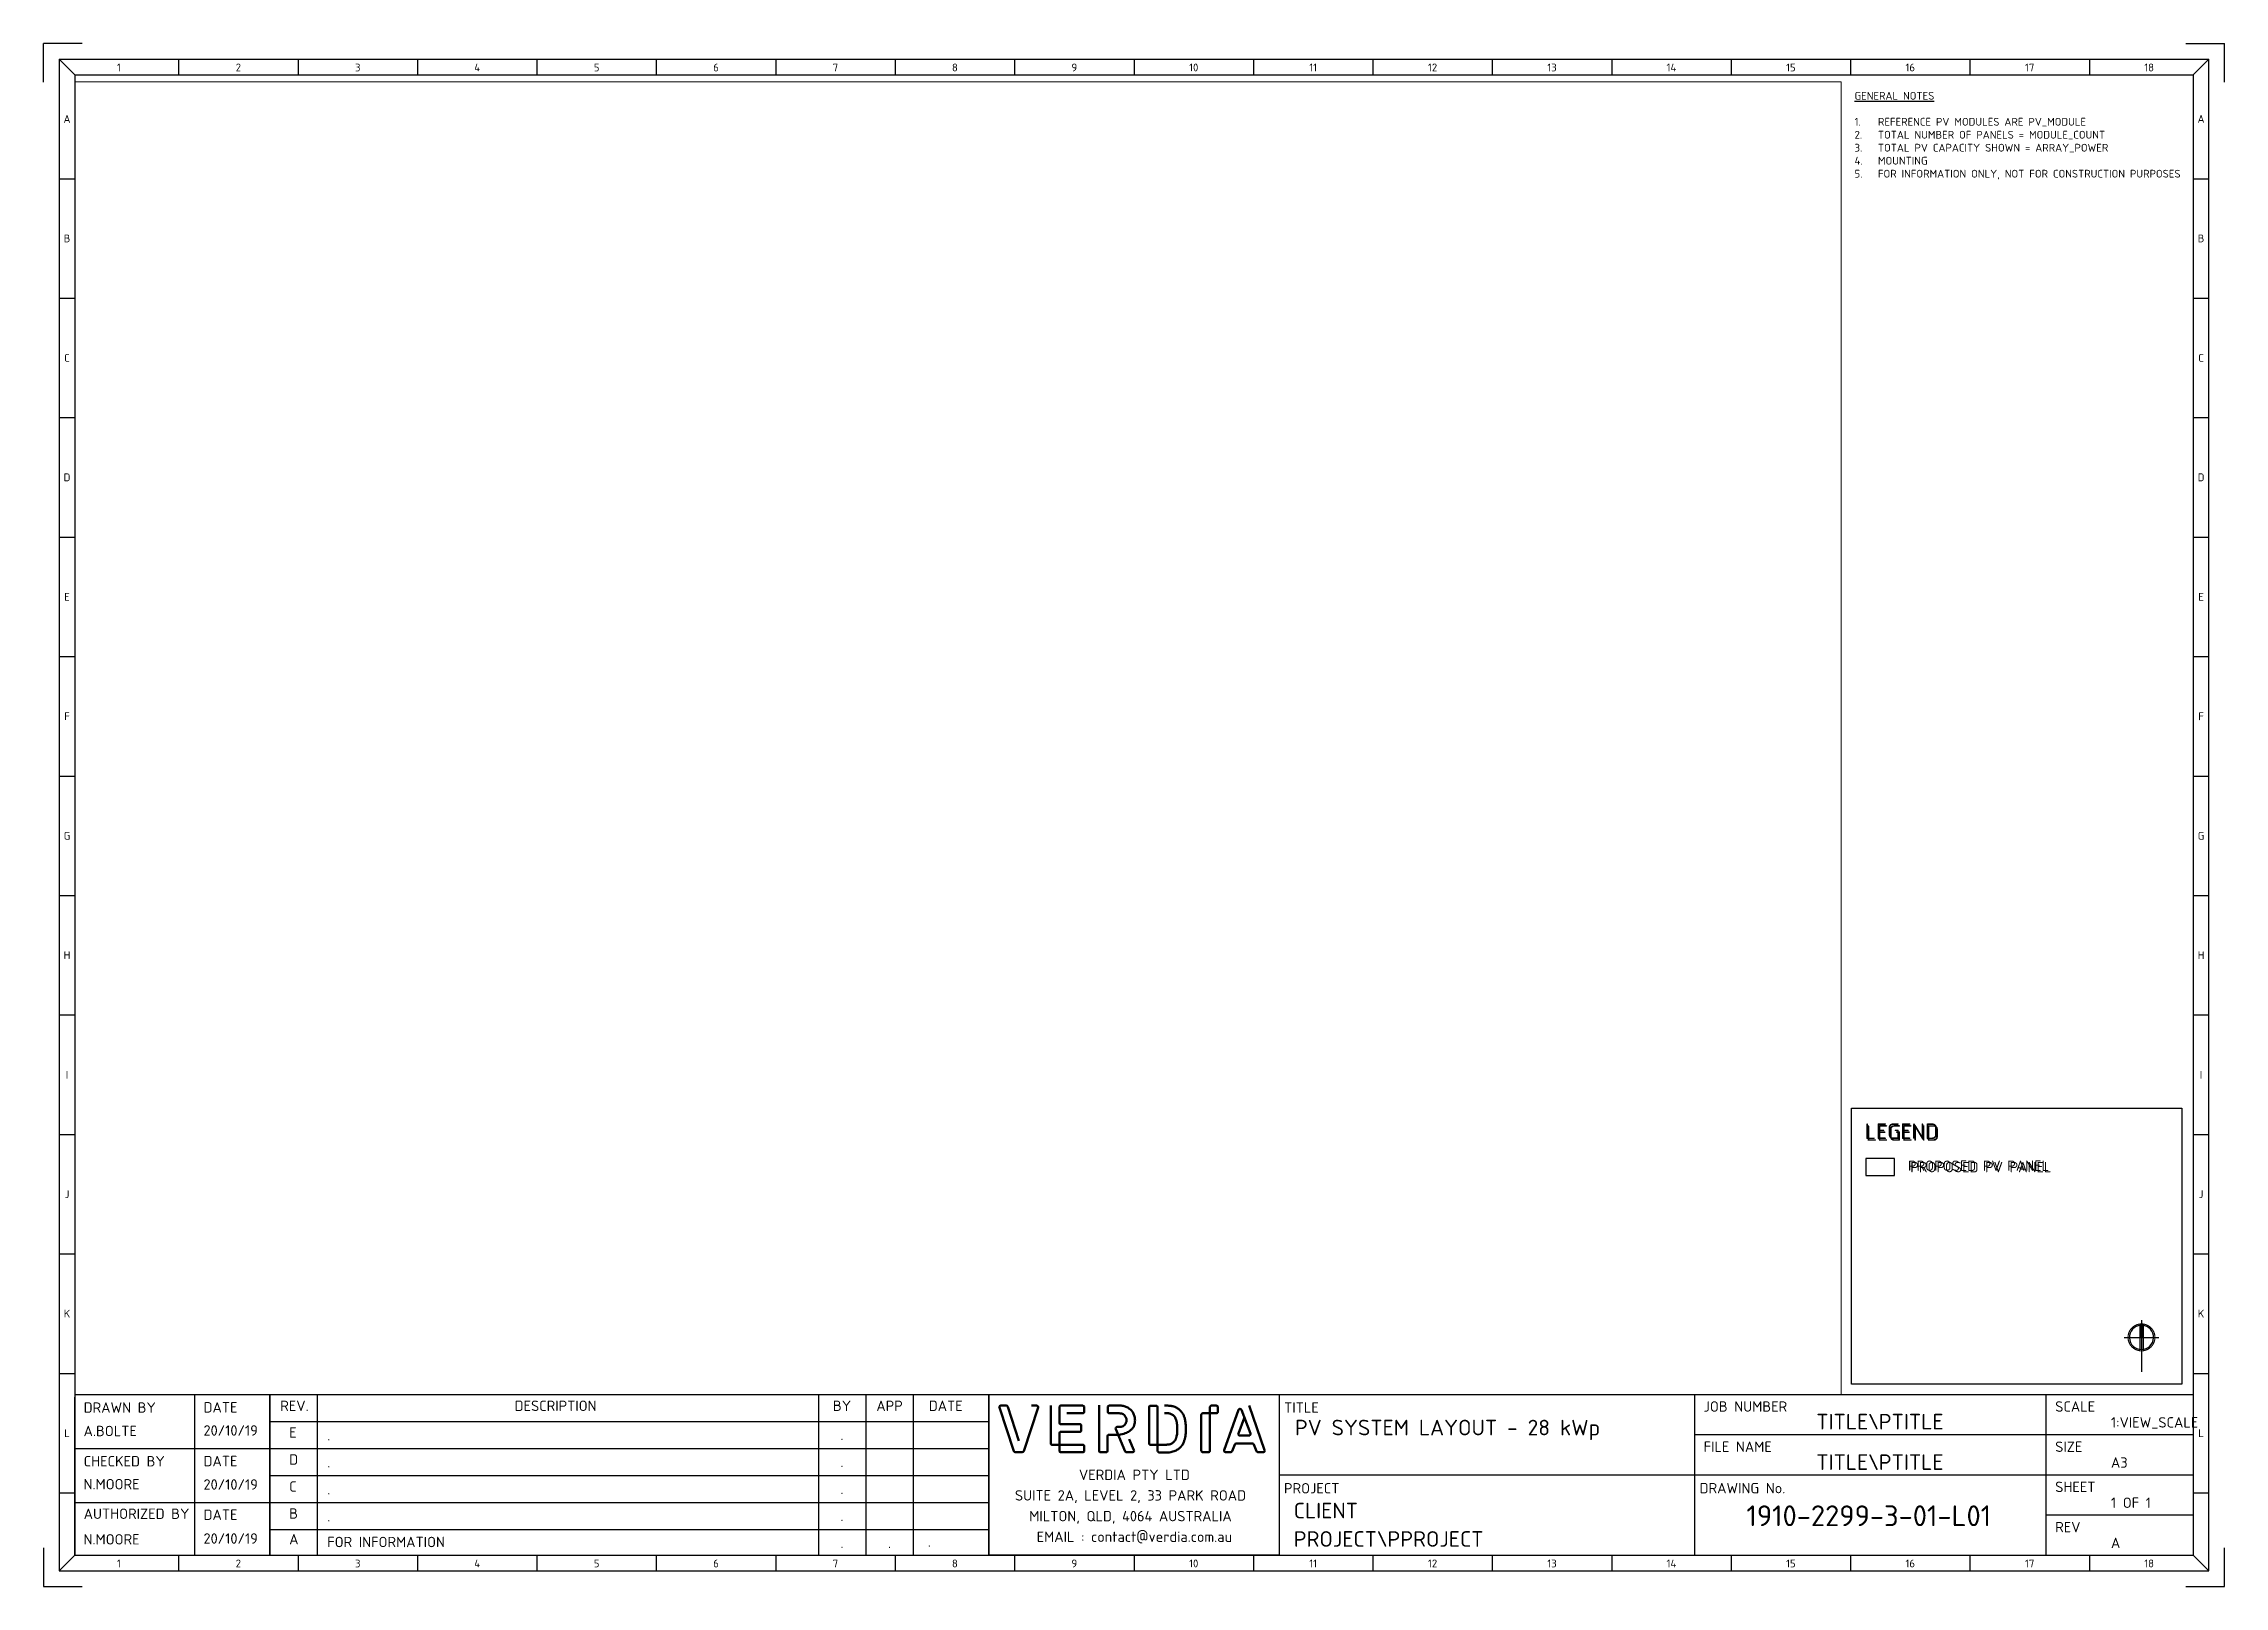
# Paper-space layout 'PV LAYOUT' of a CAD drawing. Extents: x -1 to 419, y -1 to 296.
import ezdxf
from ezdxf.enums import TextEntityAlignment as Align

# ---------------------------------------------------------------- set-up
doc = ezdxf.new("R2010")
doc.units = 0
doc.header["$MEASUREMENT"] = 0
for name, color, linetype in [('10 Hidden Elements', 250, 'Continuous'), ('NORTH ARROW', 250, 'Continuous'), ('PANELS', 5, 'Continuous'), ('TITLEBLK', 7, 'Continuous'), ('TITLETXT', 7, 'Continuous')]:
    doc.layers.add(name, color=color, linetype=linetype)
doc.layers.add('LO_VIEWPORT', color=6, linetype='Continuous', plot=False)
doc.styles.get("Standard").update_dxf_attribs({"font": 'simplex.shx'})
doc.styles.add('VERDIA', font='isocpeur.ttf')

# ---------------------------------------------------------------- blocks, each defined once
blk = doc.blocks.new('VERDIA TITLE BLOCK A3E')
for points in [[(6, 36.94), (90.85, 36.94)], [(29.11, 6), (29.11, 36.94)], [(43.59, 36.94), (43.59, 6)], [(149.22, 36.94), (149.22, 6)], [(158.38, 36.94), (158.38, 6)], [(182.02, 36.94), (182.02, 6)], [(317.99, 21.47), (385.7, 21.47)]]:
    blk.add_lwpolyline(points)
blk.add_lwpolyline([(182.02, 36.94), (237.98, 36.94), (237.98, 6), (182.02, 6)], close=True)
at = {"lineweight": 50}
for points in [[(187.8, 28), (185.68, 34.59, 0.322159), (185.39, 34.8), (184.36, 34.81, 0.514461), (184.07, 34.42), (186.83, 26.03, 0.323872), (187.11, 25.82), (188.49, 25.82, 0.324539), (188.78, 26.03), (191.51, 34.4, 0.509959), (191.22, 34.79), (190.23, 34.79)], [(193.98, 34.84), (193.98, 27.55, 0.414214), (194.28, 27.25), (200.1, 27.25, -0.414214), (200.4, 26.95), (200.4, 26.1, -0.414214), (200.1, 25.8), (195.93, 25.8, -0.414214), (195.63, 26.1), (195.63, 29.45, -0.414214), (195.93, 29.75), (199.52, 29.75, 0.414214), (199.82, 30.05), (199.82, 30.93, 0.414214), (199.52, 31.23), (195.92, 31.23, -0.414214), (195.62, 31.53), (195.62, 34.49, -0.414214), (195.92, 34.79), (200.11, 34.79, -0.414214), (200.41, 34.49), (200.41, 33.63, -0.414214), (200.11, 33.33), (197.09, 33.33)], [(203.26, 34.85), (203.26, 26.11, 0.414214), (203.56, 25.81), (204.6, 25.81, 0.414214), (204.9, 26.11), (204.9, 28.89, -0.414214), (205.2, 29.19), (207.02, 29.19)], [(207.14, 34.8), (205.25, 34.8, 0.414214), (204.95, 34.5), (204.95, 33.62, 0.414214), (205.25, 33.32), (206.85, 33.32)], [(216.76, 25.79), (214.84, 25.79, -0.414214), (214.54, 26.09), (214.54, 34.46, 0.414214), (214.24, 34.76), (213.19, 34.76, 0.414214), (212.89, 34.46), (212.89, 27.55, 0.414051), (213.19, 27.25), (215.96, 27.25)], [(231.22, 32.36), (230.1, 29.42, 0.524807), (230.38, 29.01), (232.14, 29.01, 0.526546), (232.42, 29.42), (230.67, 33.99, 0.696713), (230.11, 33.99), (227.35, 26.23, 0.518217), (227.63, 25.83), (228.63, 25.83, 0.311586), (228.91, 26.03), (229.39, 27.29, -0.310127), (229.67, 27.49), (232.81, 27.5, -0.317316), (233.1, 27.3), (233.56, 26.01, 0.317036), (233.85, 25.81), (234.88, 25.81, 0.514858), (235.16, 26.21), (232.17, 34.83)], [(207.27, 30.68), (206.76, 30.68, 0.538684), (206.48, 30.26), (208.32, 25.98, 0.299812), (208.59, 25.8), (209.71, 25.8, 0.540704), (209.98, 26.22), (209.06, 28.34)]]:
    blk.add_lwpolyline(points, format="xyb", dxfattribs=at)
blk.add_lwpolyline([(222.96, 33.02), (222.96, 26.12, 0.414214), (223.26, 25.82), (224.32, 25.82, 0.414214), (224.62, 26.12), (224.62, 34.5, -0.414214), (224.92, 34.8), (225.84, 34.8, -0.414214), (226.14, 34.5), (226.14, 33.62, -0.414214), (225.84, 33.32), (223.26, 33.32, 0.414214)], format="xyb", close=True, dxfattribs=at)
for points in [[(207.02, 29.19), (207.5, 29.23), (208.37, 29.45), (209.18, 29.85), (209.67, 30.35), (209.97, 30.77), (210.1, 31.26), (210.21, 31.75), (210.17, 32.49), (209.92, 33.26), (209.62, 33.78), (208.98, 34.33), (208.64, 34.52), (207.97, 34.74), (207.39, 34.81), (207.14, 34.8)], [(216.76, 25.79), (217.03, 25.81), (217.26, 25.88), (217.73, 25.99), (218.09, 26.16), (218.44, 26.35), (218.68, 26.54), (218.92, 26.76), (219.11, 26.95), (219.3, 27.19), (219.44, 27.45), (219.6, 27.82), (219.68, 28.05), (219.76, 28.31), (219.82, 28.58), (219.89, 28.92), (219.94, 29.18), (219.97, 29.68), (219.97, 30.04), (219.96, 30.34), (219.96, 30.85), (219.94, 31.3), (219.91, 31.59), (219.85, 32.03), (219.77, 32.34), (219.68, 32.61), (219.57, 32.91), (219.45, 33.15), (219.31, 33.35), (219.13, 33.61), (219.01, 33.76), (218.9, 33.87), (218.68, 34.06), (218.41, 34.25), (218.1, 34.44), (217.88, 34.53), (217.47, 34.67), (217.15, 34.74), (216.75, 34.79), (216.24, 34.8), (215.9, 34.81), (215.9, 34.81)], [(207.27, 30.68), (207.62, 30.69), (208.12, 30.98), (208.38, 31.26), (208.52, 31.66), (208.56, 31.87), (208.53, 32.31), (208.48, 32.46), (208.26, 32.86), (207.89, 33.16), (207.65, 33.27), (207.31, 33.32), (206.85, 33.32)], [(215.96, 27.25), (216.2, 27.25), (216.39, 27.28), (216.69, 27.31), (216.83, 27.33), (216.98, 27.37), (217.28, 27.49), (217.44, 27.6), (217.61, 27.73), (217.77, 27.9), (217.87, 28.03), (218.04, 28.3), (218.13, 28.57), (218.16, 28.68), (218.26, 29.11), (218.3, 29.48), (218.32, 29.72), (218.33, 30), (218.33, 30.27), (218.32, 30.5), (218.3, 31.05), (218.27, 31.3), (218.24, 31.64), (218.19, 31.83), (218.07, 32.19), (217.95, 32.48), (217.73, 32.76), (217.59, 32.89), (217.45, 33.01), (217.18, 33.15), (216.89, 33.28), (216.67, 33.33), (216.46, 33.34), (216.3, 33.34), (216.1, 33.34), (215.96, 33.34), (215.87, 33.34)]]:
    blk.add_open_spline(points, degree=3, dxfattribs=at)
at = {"layer": 'TITLEBLK'}
for p, q in [((0, 289.57), (0, 297)), ((7.43, 297), (0, 297)), ((412.57, 297), (420, 297)), ((420, 289.57), (420, 297)), ((3, 294), (417, 294)), ((3, 294), (3, 3)), ((3, 294), (6, 291)), ((26, 294), (26, 291)), ((49, 294), (49, 291)), ((72, 294), (72, 291)), ((95, 294), (95, 291)), ((118, 294), (118, 291)), ((141, 294), (141, 291)), ((164, 294), (164, 291)), ((187, 294), (187, 291)), ((210, 294), (210, 291)), ((233, 294), (233, 291)), ((256, 294), (256, 291)), ((279, 294), (279, 291)), ((302, 294), (302, 291)), ((325, 294), (325, 291)), ((348, 294), (348, 291)), ((371, 294), (371, 291)), ((394, 294), (394, 291)), ((414, 291), (414, 6)), ((3, 271), (6, 271)), ((414, 271), (417, 271)), ((3, 248), (6, 248)), ((414, 248), (417, 248)), ((3, 225), (6, 225)), ((414, 225), (417, 225)), ((3, 202), (6, 202)), ((414, 202), (417, 202)), ((3, 179), (6, 179)), ((414, 179), (417, 179)), ((3, 156), (6, 156)), ((414, 156), (417, 156)), ((3, 133), (6, 133)), ((414, 133), (417, 133)), ((3, 110), (6, 110)), ((414, 110), (417, 110)), ((3, 87), (6, 87)), ((414, 87), (417, 87)), ((3, 64), (6, 64)), ((414, 64), (417, 64)), ((3, 41), (6, 41)), ((414, 41), (417, 41)), ((6, 6), (6, 36.43)), ((43.59, 6), (43.59, 36.94)), ((52.75, 6), (52.75, 36.94)), ((90.85, 36.94), (414, 36.94)), ((167.54, 6), (167.54, 36.94)), ((182.02, 6), (182.02, 36.94)), ((317.99, 6), (317.99, 36.94)), ((385.7, 6), (385.7, 36.94)), ((43.59, 31.74), (182.02, 31.74)), ((6, 26.54), (43.59, 26.54)), ((43.59, 26.54), (182.02, 26.54)), ((317.99, 29.21), (414, 29.21)), ((43.59, 21.34), (182.02, 21.34)), ((237.98, 21.47), (405.48, 21.47)), ((385.7, 21.47), (414, 21.47)), ((3, 18), (6, 18)), ((414, 18), (417, 18)), ((6, 16.14), (43.59, 16.14)), ((43.59, 16.14), (182.02, 16.14)), ((385.7, 13.74), (414, 13.74)), ((43.59, 10.94), (182.02, 10.94)), ((0, 7.43), (0, 0)), ((3, 3), (6, 6)), ((6, 6), (414, 6)), ((6, 6), (414, 6)), ((6, 6), (43.73, 6)), ((26, 6), (26, 3)), ((49, 6), (49, 3)), ((72, 6), (72, 3)), ((95, 6), (95, 3)), ((118, 6), (118, 3)), ((141, 6), (141, 3)), ((164, 6), (164, 3)), ((187, 6), (187, 3)), ((210, 6), (210, 3)), ((233, 6), (233, 3)), ((256, 6), (256, 3)), ((279, 6), (279, 3)), ((302, 6), (302, 3)), ((325, 6), (325, 3)), ((348, 6), (348, 3)), ((371, 6), (371, 3)), ((394, 6), (394, 3)), ((420, 0), (420, 7.43)), ((0, 0), (7.43, 0)), ((412.57, 0), (420, 0))]:
    blk.add_line(p, q, dxfattribs=at)
for points in [[(6, 291), (6, 6)], [(6, 291), (414, 291)], [(414, 291), (417, 294)], [(417, 3), (417, 294)], [(414, 6), (417, 3)], [(3, 3), (417, 3)]]:
    blk.add_lwpolyline(points, dxfattribs=at)
at = {"style": 'VERDIA'}
blk.add_text('VERDIA PTY LTD', height=2, dxfattribs=at).set_placement((210.07, 21.48), align=Align.MIDDLE)
for s, p in [('SUITE 2A, LEVEL 2, 33 PARK ROAD', (209.32, 16.51)), ('MILTON, QLD, 4064 AUSTRALIA', (209.32, 12.52)), ('EMAIL : contact@verdia.com.au', (210.07, 8.55))]:
    blk.add_text(s, height=2, dxfattribs=at).set_placement(p, align=Align.CENTER)
for tag, p in [('TITLE', (240.98, 29.07)), ('PROJECT', (240.76, 13.09)), ('ADDRESS', (240.76, 7.62))]:
    blk.add_attdef(tag, p, '', height=3, dxfattribs=at)
for tag, height, p in [('JOB', 3, (353.65, 30.21)), ('DXF', 3, (353.65, 22.41)), ('DRAWING', 4, (351.51, 11.59))]:
    blk.add_attdef(tag, text='', height=height, dxfattribs=at).set_placement(p, align=Align.CENTER)
at = {"layer": 'TITLEBLK', "style": 'VERDIA'}
for s, p in [('1', (14.5, 292.41)), ('2', (37.5, 292.41)), ('3', (60.5, 292.41)), ('4', (83.5, 292.41)), ('5', (106.5, 292.41)), ('6', (129.5, 292.41)), ('7', (152.5, 292.41)), ('8', (175.5, 292.41)), ('9', (198.5, 292.41)), ('10', (221.5, 292.41)), ('11', (244.5, 292.41)), ('12', (267.5, 292.41)), ('13', (290.5, 292.41)), ('14', (313.5, 292.41)), ('15', (336.5, 292.41)), ('16', (359.5, 292.41)), ('17', (382.5, 292.41)), ('18', (405.5, 292.41)), ('A', (4.5, 282.5)), ('A', (415.5, 282.5)), ('B', (4.5, 259.5)), ('B', (415.5, 259.5)), ('C', (4.5, 236.5)), ('C', (415.5, 236.5)), ('D', (4.5, 213.5)), ('D', (415.5, 213.5)), ('E', (4.5, 190.5)), ('E', (415.5, 190.5)), ('F', (4.5, 167.5)), ('F', (415.5, 167.5)), ('G', (4.5, 144.5)), ('G', (415.5, 144.5)), ('H', (4.5, 121.5)), ('H', (415.5, 121.5)), ('I', (4.5, 98.5)), ('I', (415.5, 98.5)), ('J', (4.5, 75.5)), ('J', (415.5, 75.5)), ('K', (4.5, 52.5)), ('K', (415.5, 52.5)), ('L', (4.5, 29.5)), ('L', (415.5, 29.5)), ('1', (14.5, 4.41)), ('2', (37.5, 4.41)), ('3', (60.5, 4.41)), ('4', (83.5, 4.41)), ('5', (106.5, 4.41)), ('6', (129.5, 4.41)), ('7', (152.5, 4.41)), ('8', (175.5, 4.41)), ('9', (198.5, 4.41)), ('10', (221.5, 4.41)), ('11', (244.5, 4.41)), ('12', (267.5, 4.41)), ('13', (290.5, 4.41)), ('14', (313.5, 4.41)), ('15', (336.5, 4.41)), ('16', (359.5, 4.41)), ('17', (382.5, 4.41)), ('18', (405.5, 4.41))]:
    blk.add_text(s, height=1.5, dxfattribs=at).set_placement(p, align=Align.MIDDLE)
for s, p in [('DRAWN BY', (7.71, 33.42)), ('DATE', (30.8, 33.46)), ('REV.', (45.57, 33.76)), ('DATE', (170.47, 33.76)), ('TITLE', (238.91, 33.42)), ('JOB NUMBER', (319.7, 33.62)), ('SCALE', (387.41, 33.62)), ('FILE NAME', (319.7, 25.88)), ('SIZE', (387.41, 25.88)), ('CHECKED BY', (7.71, 23.08)), ('DATE', (30.8, 23.12)), ('PROJECT ', (238.88, 17.88)), ('DRAWING No.', (318.93, 17.91)), ('SHEET', (387.41, 18.15)), ('AUTHORIZED BY', (7.71, 12.98)), ('DATE', (30.8, 12.79)), ('REV', (387.41, 10.41))]:
    blk.add_text(s, height=2, dxfattribs=at).set_placement(p)
for s, p in [('DESCRIPTION', (98.6, 33.76)), ('BY', (153.76, 33.76)), ('APP', (162.92, 33.76))]:
    blk.add_text(s, height=2, dxfattribs=at).set_placement(p, align=Align.CENTER)
at = {"layer": 'TITLETXT', "style": 'VERDIA'}
for tag, p in [('CADMAN', (7.69, 28.91)), ('DBY_DATE', (30.79, 29.01)), ('E', (47.29, 28.62)), ('E_DES', (54.62, 28.08)), ('SCALE', (398.15, 30.57)), ('D', (47.29, 23.42)), ('D_DES', (54.62, 22.88)), ('SIZE', (398.15, 22.84)), ('ENGINEER', (7.69, 18.67)), ('CBY_DATE', (30.79, 18.61)), ('C', (47.29, 18.22)), ('C_DES', (54.62, 17.68)), ('SHEET', (398.15, 15.1)), ('B', (47.29, 13.02)), ('B_DES', (54.62, 12.48)), ('SUPERVISOR', (7.69, 8.05)), ('ABY_DATE', (30.79, 8.21)), ('z', (47.29, 8.08)), ('A_DES', (54.62, 7.54)), ('A', (170.28, 7.61)), ('REV', (398.15, 7.37))]:
    blk.add_attdef(tag, p, '', height=2, dxfattribs=at)
for tag, p in [('EBY', (153.76, 28.15)), ('DBY', (153.76, 22.95)), ('CBY', (153.76, 17.75)), ('BBY', (153.76, 12.55)), ('ABY', (153.76, 7.35)), ('AAPP', (162.92, 7.35))]:
    blk.add_attdef(tag, text='', height=2, dxfattribs=at).set_placement(p, align=Align.CENTER)
blk = doc.blocks.new('Ceco.NET-Symbols-North-Arrows-Tm-2')
at = {"layer": 'NORTH ARROW'}
for p, q in [((-0.032, 0.923), (-0.032, 0.437)), ((-0.016, 0.914), (-0.016, 0.666)), ((0, 1), (0, 0)), ((0.016, 0.914), (0.016, 0.666)), ((0.032, 0.923), (0.032, 0.437)), ((-0.331, 0.666), (0.331, 0.666))]:
    blk.add_line(p, q, dxfattribs=at)
at = {"layer": 'NORTH ARROW', "const_width": 0.0221}
blk.add_lwpolyline([(-0.259, 0.666, 1), (0.259, 0.666, 1)], format="xyb", close=True, dxfattribs=at)
at = {"layer": 'NORTH ARROW'}
blk.add_arc((0, 0.666), 0.232, 94.0608, 85.9392, dxfattribs=at)
blk.add_solid([(-0.016, 0.666), (0.016, 0.666), (-0.016, 0.914), (0.016, 0.914)], dxfattribs=at)
blk = doc.blocks.new('1650x991L')
blk.add_lwpolyline([(0, 0), (1650, 0), (1650, 991), (0, 991), (0, 0)])

psp = doc.layouts.new('PV LAYOUT')

# ---------------------------------------------------------------- linework, layer by layer
at = {"layer": '10 Hidden Elements'}
psp.add_lwpolyline([(411.04, 38.15), (347.39, 38.15), (347.39, 91.25), (411.04, 91.25)], close=True, dxfattribs=at)

# ---------------------------------------------------------------- block references
psp.add_blockref('VERDIA TITLE BLOCK A3E', (-0.79, -0.79)).add_auto_attribs({'z': 'A', 'B': 'B', 'C': 'C', 'D': 'D', 'E': 'E', 'A_DES': 'FOR INFORMATION', 'B_DES': '.', 'C_DES': '.', 'D_DES': '.', 'E_DES': '.', 'A': '.', 'CADMAN': 'A.BOLTE', 'ENGINEER': 'N.MOORE', 'SUPERVISOR': 'N.MOORE', 'SIZE': 'A3', 'SHEET': '1 OF 1', 'REV': 'A', 'TITLE': 'PV SYSTEM LAYOUT - 28 kWp', 'PROJECT': 'CLIENT', 'EBY': '.', 'DBY': '.', 'CBY': '.', 'BBY': '.', 'ABY': '.', 'AAPP': '.', 'CBY_DATE': '20/10/19', 'DBY_DATE': '20/10/19', 'ABY_DATE': '20/10/19', 'SCALE': '1:VIEW_SCALE', 'JOB': 'TITLE\\PTITLE', 'DXF': 'TITLE\\PTITLE', 'ADDRESS': 'PROJECT\\PPROJECT', 'DRAWING': '1910-2299-3-01-L01'})
at = {"layer": 'NORTH ARROW', "xscale": 10, "yscale": 10, "zscale": 10}
psp.add_blockref('Ceco.NET-Symbols-North-Arrows-Tm-2', (403.24, 40.48), dxfattribs=at)
at = {"layer": 'PANELS', "color": 5, "xscale": 0.00333, "yscale": 0.00333, "zscale": 0.00333}
psp.add_blockref('1650x991L', (350.17, 78.29), dxfattribs=at)

# ---------------------------------------------------------------- texts
at = {"style": 'VERDIA'}
for s, height, p in [('LEGEND', 3, (349.93, 85.33)), ('LEGEND', 3, (350.17, 84.99)), ('PROPOSED PV PANEL', 2, (358.27, 79.19)), ('PROPOSED PV PANEL', 2, (358.72, 78.92))]:
    psp.add_text(s, height=height, dxfattribs=at).set_placement(p)
at = {"layer": 'TITLETXT', "insert": (347.98, 286.92), "char_height": 1.5, "width": 61.1807, "attachment_point": 1}
psp.add_mtext('{\\fISOCPEUR|b0|i0|c0|p34;\\LGENERAL NOTES\\P\\l\\P\\pxi-3,l3,t3;1.^IREFERENCE PV MODULES ARE PV_MODULE\\P2.^ITOTAL NUMBER OF PANELS = MODULE_COUNT\\P3.^ITOTAL PV CAPACITY SHOWN = ARRAY_POWER\\P4.^IMOUNTING\\P5.^IFOR INFORMATION ONLY, NOT FOR CONSTRUCTION PURPOSES}', dxfattribs=at)

# ---------------------------------------------------------------- viewports
at = {"layer": 'LO_VIEWPORT'}
psp.add_viewport(center=(175.29, 162.5), size=(340.17, 252.7009), view_center_point=(254501.2, -184386), view_height=436151.1965, dxfattribs=at)

doc.saveas('drawing.dxf')
